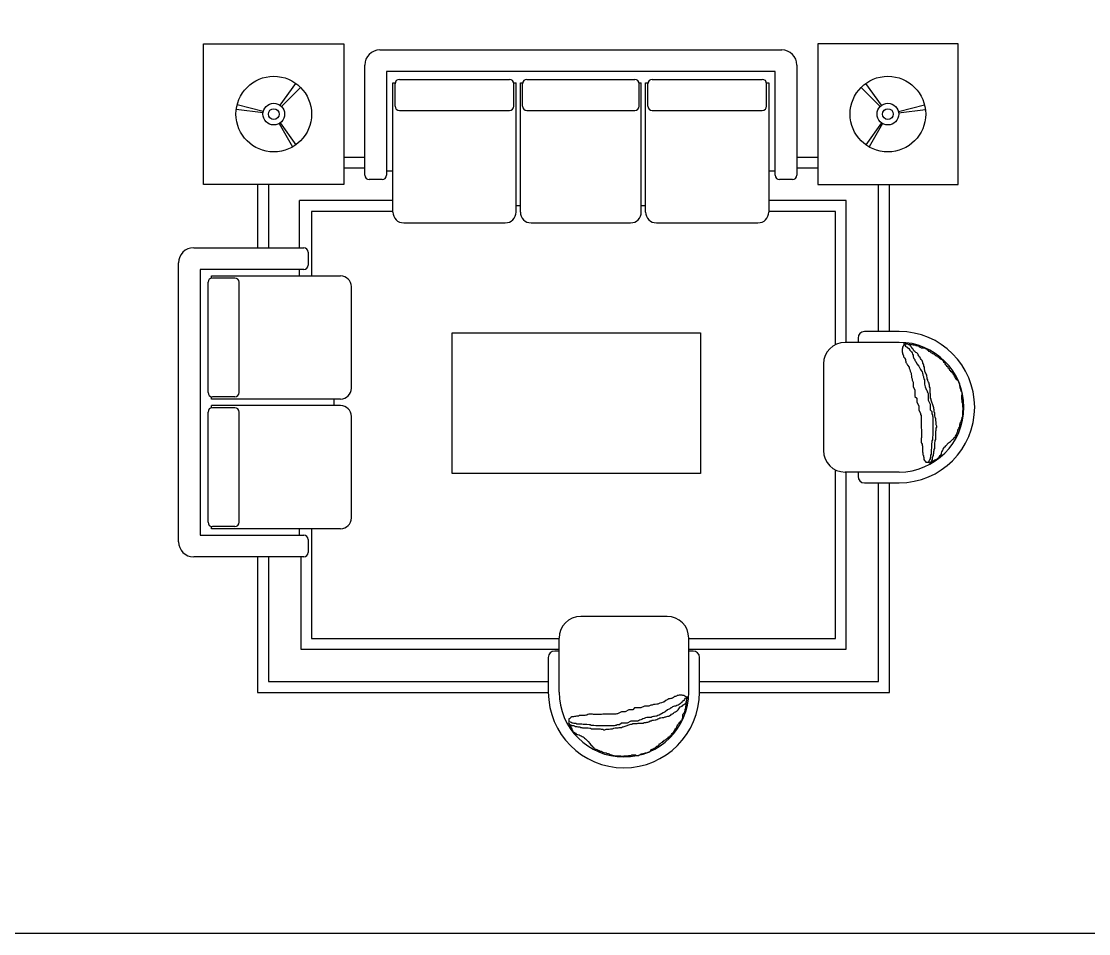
# Model space of a CAD drawing. Extents: x 23.8 to 54, y 1 to 14.1.
# Drawn here: x 38.92 to 43.845, y 1.037 to 5.244 of the extents above; entities that cross this region are included whole.
import ezdxf

# ---------------------------------------------------------------- set-up
doc = ezdxf.new("R2010")
doc.units = 0
doc.header["$MEASUREMENT"] = 0
doc.layers.get('0').update_dxf_attribs({"linetype": 'CONTINUOUS'})
doc.layers.get('Defpoints').update_dxf_attribs({"linetype": 'CONTINUOUS'})
doc.layers.add('DWGAUTOCAD', color=7, linetype='CONTINUOUS')

# ---------------------------------------------------------------- blocks, each defined once
blk = doc.blocks.new('A$C78064EA7')
for p, q in [((932.1, 3320.6), (2792.1, 3320.6)), ((862.1, 2740.6), (862.1, 3250.6)), ((962.1, 3220.6), (962.1, 2740.6)), ((2762.1, 3220.6), (962.1, 3220.6)), ((2762.1, 2740.6), (2762.1, 3220.6)), ((2862.1, 3250.6), (2862.1, 2740.6)), ((469.8, 3064.3), (542.4, 3166)), ((992.1, 3168.5), (1002.1, 3168.5)), ((992.1, 2570.6), (992.1, 3168.5)), ((1002.1, 3060.6), (1002.1, 3164.3)), ((1022.1, 3184.3), (1532.1, 3184.3)), ((1551.6, 3168.5), (1562.1, 3168.5)), ((1552.1, 3060.6), (1552.1, 3164.3)), ((1562.1, 2570.6), (1562.1, 3168.5)), ((1582.1, 3168.5), (1592.5, 3168.5)), ((1582.1, 2570.6), (1582.1, 3168.5)), ((1592.1, 3060.6), (1592.1, 3164.3)), ((1612.1, 3184.3), (2112.1, 3184.3)), ((2131.6, 3168.5), (2142.1, 3168.5)), ((2132.1, 3060.6), (2132.1, 3164.3)), ((2142.1, 2570.6), (2142.1, 3168.5)), ((2162.1, 3168.5), (2172.5, 3168.5)), ((2162.1, 2570.6), (2162.1, 3168.5)), ((2172.1, 3060.6), (2172.1, 3164.3)), ((2192.1, 3184.3), (2702.1, 3184.3)), ((2721.6, 3168.5), (2732.1, 3168.5)), ((2722.1, 3060.6), (2722.1, 3164.3)), ((2732.1, 3168.5), (2732.1, 2570.6)), ((3254.4, 3064.3), (3181.7, 3166)), ((476.1, 3059), (564.4, 3147.3)), ((3248.1, 3059), (3159.7, 3147.3)), ((392.2, 3035.7), (270.9, 3066)), ((3331.9, 3035.7), (3453.2, 3066)), ((391.1, 3029.8), (267.1, 3045.3)), ((1022.1, 3040.6), (1532.1, 3040.6)), ((1612.1, 3040.6), (2112.1, 3040.6)), ((2192.1, 3040.6), (2702.1, 3040.6)), ((3333, 3029.8), (3457.1, 3045.3)), ((465.5, 2980.2), (527.5, 2871.7)), ((469.8, 2982.9), (542.4, 2881.2)), ((3254.4, 2982.9), (3181.7, 2881.2)), ((3258.6, 2980.2), (3196.6, 2871.7)), ((862.1, 2823.6), (765.7, 2823.6)), ((2958.4, 2823.6), (2862.1, 2823.6)), ((862.1, 2773.6), (765.7, 2773.6)), ((2958.4, 2773.6), (2862.1, 2773.6)), ((942.1, 2720.6), (882.1, 2720.6)), ((962.1, 2760.6), (992.1, 2760.6)), ((2732.1, 2760.6), (2762.1, 2760.6)), ((2842.1, 2720.6), (2782.1, 2720.6)), ((365.7, 2698.6), (365.7, 2405.5)), ((415.7, 2698.6), (415.7, 2405.5)), ((3240.7, 2017.9), (3240.7, 2698.6)), ((3290.7, 2017.9), (3290.7, 2698.6)), ((992.1, 2623.6), (560, 2623.6)), ((560, 2405.5), (560, 2623.6)), ((992.1, 2573.6), (615.7, 2573.6)), ((615.7, 2573.6), (615.7, 2275.5)), ((1562.1, 2600.6), (1582.1, 2600.6)), ((2142.1, 2600.6), (2162.1, 2600.6)), ((1042.1, 2520.6), (1512.1, 2520.6)), ((1632.1, 2520.6), (2092.1, 2520.6)), ((2212.1, 2520.6), (2682.1, 2520.6)), ((70, 2405.5), (580, 2405.5)), ((600, 2385.5), (600, 2325.5)), ((0, 1045.5), (0, 2335.5)), ((580, 2305.5), (100, 2305.5)), ((100, 2305.5), (100, 1075.5)), ((152.1, 2275.5), (750, 2275.5)), ((152.1, 2265.1), (152.1, 2275.5)), ((560, 2275.5), (560, 2305.5)), ((136.3, 1735.5), (136.3, 2245.5)), ((260, 2265.5), (156.3, 2265.5)), ((280, 1735.5), (280, 2245.5)), ((800, 1755.5), (800, 2225.5)), ((3145.1, 1987.9), (3145.1, 1967.9)), ((3335.1, 2017.9), (3175.1, 2017.9)), ((3335.1, 1967.9), (3085.1, 1967.9)), ((3351.6, 1941.1), (3349.3, 1936.8)), ((3349.3, 1936.8), (3349.3, 1923.5)), ((3353.6, 1950), (3351.6, 1945.4)), ((3351.6, 1945.4), (3351.6, 1941.1)), ((3358.2, 1958.7), (3353.6, 1950)), ((3358.2, 1961), (3355.9, 1961)), ((3362.5, 1958.7), (3358.2, 1961)), ((3362.5, 1961), (3358.2, 1958.7)), ((3358.2, 1958.7), (3362.5, 1954.4)), ((3366.8, 1961), (3362.5, 1961)), ((3375.5, 1958.7), (3362.5, 1958.7)), ((3362.5, 1954.4), (3364.5, 1950)), ((3364.5, 1950), (3369.1, 1947.7)), ((3369.1, 1947.7), (3373.5, 1945.4)), ((3373.5, 1945.4), (3375.5, 1941.1)), ((3380.1, 1956.4), (3375.5, 1958.7)), ((3375.5, 1941.1), (3380.1, 1939.1)), ((3397.4, 1956.4), (3380.1, 1956.4)), ((3380.1, 1939.1), (3384.4, 1932.4)), ((3384.4, 1958.7), (3382.1, 1958.7)), ((3386.4, 1954.4), (3384.4, 1958.7)), ((3384.4, 1932.4), (3388.7, 1928.1)), ((3388.7, 1950), (3386.4, 1954.4)), ((3393.1, 1945.4), (3388.7, 1950)), ((3388.7, 1928.1), (3393.1, 1923.5)), ((3395.4, 1941.1), (3393.1, 1945.4)), ((3399.7, 1936.8), (3395.4, 1941.1)), ((3402, 1954.4), (3397.4, 1956.4)), ((3402, 1932.4), (3399.7, 1936.8)), ((3410.6, 1954.4), (3402, 1954.4)), ((3404, 1928.1), (3402, 1932.4)), ((3408.6, 1925.8), (3404, 1928.1)), ((3415, 1952.1), (3410.6, 1954.4)), ((3419.6, 1952.1), (3415, 1952.1)), ((3423.9, 1950), (3419.6, 1952.1)), ((3428.2, 1950), (3423.9, 1950)), ((3430.5, 1945.4), (3428.2, 1950)), ((3434.8, 1943.4), (3430.5, 1945.4)), ((3439.2, 1941.1), (3434.8, 1943.4)), ((3452.4, 1941.1), (3439.2, 1941.1)), ((3456.7, 1939.1), (3452.4, 1941.1)), ((3461.1, 1936.8), (3456.7, 1939.1)), ((3465.4, 1936.8), (3461.1, 1936.8)), ((3467.7, 1932.4), (3465.4, 1936.8)), ((3472, 1930.1), (3467.7, 1932.4)), ((3474.3, 1925.8), (3472, 1930.1)), ((3349.3, 1923.5), (3351.6, 1919.2)), ((3351.6, 1919.2), (3351.6, 1914.9)), ((3351.6, 1914.9), (3353.6, 1910.5)), ((3353.6, 1910.5), (3355.9, 1906.2)), ((3355.9, 1906.2), (3355.9, 1901.6)), ((3355.9, 1901.6), (3360.2, 1897.3)), ((3360.2, 1897.3), (3362.5, 1892.9)), ((3362.5, 1892.9), (3364.5, 1888.6)), ((3364.5, 1888.6), (3364.5, 1884.3)), ((3364.5, 1884.3), (3366.8, 1879.7)), ((3366.8, 1879.7), (3366.8, 1875.3)), ((3393.1, 1923.5), (3395.4, 1919.2)), ((3395.4, 1919.2), (3397.4, 1912.5)), ((3397.4, 1912.5), (3399.7, 1908.2)), ((3399.7, 1908.2), (3399.7, 1901.6)), ((3399.7, 1901.6), (3402, 1897.3)), ((3402, 1897.3), (3404, 1892.9)), ((3404, 1892.9), (3408.6, 1888.6)), ((3412.9, 1921.5), (3408.6, 1925.8)), ((3408.6, 1888.6), (3408.6, 1884.3)), ((3408.6, 1884.3), (3412.9, 1879.7)), ((3417.3, 1919.2), (3412.9, 1921.5)), ((3412.9, 1879.7), (3417.3, 1869)), ((3421.6, 1914.9), (3417.3, 1919.2)), ((3423.9, 1910.5), (3421.6, 1914.9)), ((3425.9, 1906.2), (3423.9, 1910.5)), ((3428.2, 1901.6), (3425.9, 1906.2)), ((3432.5, 1897.3), (3428.2, 1901.6)), ((3434.8, 1892.9), (3432.5, 1897.3)), ((3436.9, 1888.6), (3434.8, 1892.9)), ((3441.5, 1884.3), (3436.9, 1888.6)), ((3443.5, 1879.7), (3441.5, 1884.3)), ((3445.8, 1875.3), (3443.5, 1879.7)), ((3478.7, 1923.5), (3474.3, 1925.8)), ((3483, 1919.2), (3478.7, 1923.5)), ((3487.3, 1917.2), (3483, 1919.2)), ((3491.6, 1914.9), (3487.3, 1917.2)), ((3496.2, 1912.5), (3491.6, 1914.9)), ((3500.6, 1910.5), (3496.2, 1912.5)), ((3504.9, 1906.2), (3500.6, 1910.5)), ((3509.2, 1903.9), (3504.9, 1906.2)), ((3513.8, 1901.6), (3509.2, 1903.9)), ((3518.1, 1899.6), (3513.8, 1901.6)), ((3522.5, 1895.2), (3518.1, 1899.6)), ((3526.8, 1890.6), (3522.5, 1895.2)), ((3531.1, 1888.6), (3526.8, 1890.6)), ((3535.7, 1886.3), (3531.1, 1888.6)), ((3537.7, 1882), (3535.7, 1886.3)), ((3542.1, 1879.7), (3537.7, 1882)), ((3542.1, 1875.3), (3542.1, 1879.7)), ((2985.1, 1867.9), (2985.1, 1467.9)), ((3366.8, 1875.3), (3369.1, 1871)), ((3369.1, 1871), (3373.5, 1862.3)), ((3373.5, 1862.3), (3382.1, 1853.4)), ((3382.1, 1853.4), (3382.1, 1849.1)), ((3382.1, 1849.1), (3384.4, 1842.4)), ((3384.4, 1842.4), (3386.4, 1833.8)), ((3386.4, 1833.8), (3391, 1825.1)), ((3417.3, 1869), (3425.9, 1858)), ((3425.9, 1858), (3430.5, 1849.1)), ((3430.5, 1849.1), (3434.8, 1842.4)), ((3434.8, 1842.4), (3436.9, 1838.1)), ((3436.9, 1838.1), (3441.5, 1831.5)), ((3441.5, 1831.5), (3443.5, 1825.1)), ((3445.8, 1871), (3445.8, 1875.3)), ((3447.8, 1866.7), (3445.8, 1871)), ((3450.1, 1862.3), (3447.8, 1866.7)), ((3450.1, 1858), (3450.1, 1862.3)), ((3452.4, 1853.4), (3450.1, 1858)), ((3452.4, 1844.8), (3452.4, 1853.4)), ((3454.4, 1838.1), (3452.4, 1844.8)), ((3454.4, 1833.8), (3454.4, 1838.1)), ((3456.7, 1829.5), (3454.4, 1833.8)), ((3458.8, 1825.1), (3456.7, 1829.5)), ((3546.7, 1873.3), (3542.1, 1875.3)), ((3548.7, 1869), (3546.7, 1873.3)), ((3551, 1864.4), (3548.7, 1869)), ((3555.3, 1860), (3551, 1864.4)), ((3557.6, 1855.7), (3555.3, 1860)), ((3561.9, 1853.4), (3557.6, 1855.7)), ((3561.9, 1849.1), (3561.9, 1853.4)), ((3566.3, 1847.1), (3561.9, 1849.1)), ((3568.6, 1842.4), (3566.3, 1847.1)), ((3570.6, 1838.1), (3568.6, 1842.4)), ((3574.9, 1836.1), (3570.6, 1838.1)), ((3574.9, 1831.5), (3574.9, 1836.1)), ((3579.5, 1831.5), (3574.9, 1831.5)), ((3581.5, 1827.2), (3579.5, 1831.5)), ((3391, 1825.1), (3391, 1820.5)), ((3391, 1820.5), (3393.1, 1811.9)), ((3393.1, 1811.9), (3393.1, 1805.2)), ((3393.1, 1805.2), (3395.4, 1798.6)), ((3395.4, 1798.6), (3395.4, 1792.2)), ((3395.4, 1792.2), (3399.7, 1783.3)), ((3399.7, 1783.3), (3399.7, 1763.7)), ((3443.5, 1825.1), (3445.8, 1820.5)), ((3445.8, 1820.5), (3445.8, 1816.2)), ((3445.8, 1816.2), (3447.8, 1809.6)), ((3447.8, 1809.6), (3447.8, 1805.2)), ((3447.8, 1805.2), (3450.1, 1798.6)), ((3450.1, 1798.6), (3452.4, 1794.3)), ((3452.4, 1794.3), (3452.4, 1774.7)), ((3461.1, 1820.5), (3458.8, 1825.1)), ((3463.4, 1816.2), (3461.1, 1820.5)), ((3463.4, 1811.9), (3463.4, 1816.2)), ((3465.4, 1805.2), (3463.4, 1811.9)), ((3465.4, 1798.6), (3465.4, 1805.2)), ((3467.7, 1794.3), (3465.4, 1798.6)), ((3467.7, 1789.9), (3467.7, 1794.3)), ((3472, 1783.3), (3467.7, 1789.9)), ((3474.3, 1779), (3472, 1783.3)), ((3474.3, 1774.7), (3474.3, 1779)), ((3585.9, 1825.1), (3581.5, 1827.2)), ((3585.9, 1820.5), (3585.9, 1825.1)), ((3590.5, 1816.2), (3585.9, 1820.5)), ((3592.5, 1811.9), (3590.5, 1816.2)), ((3594.8, 1807.5), (3592.5, 1811.9)), ((3596.8, 1803.2), (3594.8, 1807.5)), ((3599.1, 1798.6), (3596.8, 1803.2)), ((3601.4, 1794.3), (3599.1, 1798.6)), ((3605.7, 1792.2), (3601.4, 1794.3)), ((3610.1, 1787.6), (3605.7, 1792.2)), ((3612.4, 1783.3), (3610.1, 1787.6)), ((3614.4, 1779), (3612.4, 1783.3)), ((3616.7, 1774.7), (3614.4, 1779)), ((3399.7, 1763.7), (3408.6, 1746.1)), ((3408.6, 1746.1), (3408.6, 1717.5)), ((3452.4, 1774.7), (3454.4, 1768)), ((3454.4, 1768), (3456.7, 1761.4)), ((3456.7, 1761.4), (3458.8, 1755)), ((3458.8, 1755), (3461.1, 1750.4)), ((3461.1, 1750.4), (3463.4, 1746.1)), ((3463.4, 1746.1), (3465.4, 1739.5)), ((3465.4, 1739.5), (3467.7, 1735.1)), ((3467.7, 1735.1), (3469.7, 1730.8)), ((3469.7, 1730.8), (3469.7, 1700.2)), ((3476.3, 1770.3), (3474.3, 1774.7)), ((3476.3, 1761.4), (3476.3, 1770.3)), ((3478.7, 1757.1), (3476.3, 1761.4)), ((3478.7, 1733.1), (3478.7, 1757.1)), ((3480.7, 1728.5), (3478.7, 1733.1)), ((3616.7, 1766), (3616.7, 1774.7)), ((3618.7, 1761.4), (3616.7, 1766)), ((3618.7, 1757.1), (3618.7, 1761.4)), ((3621, 1752.7), (3618.7, 1757.1)), ((3621, 1748.4), (3621, 1752.7)), ((3623.3, 1744.1), (3621, 1748.4)), ((3625.3, 1739.5), (3623.3, 1744.1)), ((3627.6, 1735.1), (3625.3, 1739.5)), ((3627.6, 1726.5), (3627.6, 1735.1)), ((152.1, 1705.5), (152.1, 1716)), ((750, 1705.5), (152.1, 1705.5)), ((260, 1715.5), (156.3, 1715.5)), ((720, 1685.5), (720, 1705.5)), ((720, 1675.5), (720, 1695.5)), ((3408.6, 1717.5), (3417.3, 1708.9)), ((3417.3, 1708.9), (3417.3, 1691.3)), ((3417.3, 1691.3), (3425.9, 1674)), ((3469.7, 1700.2), (3478.7, 1682.6)), ((3478.7, 1682.6), (3478.7, 1656.4)), ((3480.7, 1708.9), (3480.7, 1728.5)), ((3483, 1704.6), (3480.7, 1708.9)), ((3483, 1700.2), (3483, 1704.6)), ((3485.3, 1695.6), (3483, 1700.2)), ((3487.3, 1691.3), (3485.3, 1695.6)), ((3491.6, 1678.3), (3487.3, 1691.3)), ((3625.3, 1722.1), (3627.6, 1726.5)), ((3625.3, 1704.6), (3625.3, 1722.1)), ((3627.6, 1700.2), (3625.3, 1704.6)), ((3627.6, 1691.3), (3627.6, 1700.2)), ((3629.9, 1687), (3627.6, 1691.3)), ((3629.9, 1669.4), (3629.9, 1687)), ((136.3, 1135.5), (136.3, 1645.5)), ((750, 1675.5), (152.1, 1675.5)), ((152.1, 1665.1), (152.1, 1675.5)), ((260, 1665.5), (156.3, 1665.5)), ((280, 1135.5), (280, 1645.5)), ((3425.9, 1674), (3425.9, 1656.4)), ((3425.9, 1656.4), (3434.8, 1638.8)), ((3434.8, 1638.8), (3434.8, 1634.5)), ((3434.8, 1634.5), (3436.9, 1630.1)), ((3478.7, 1656.4), (3487.3, 1647.4)), ((3487.3, 1647.4), (3487.3, 1636.5)), ((3487.3, 1636.5), (3489.6, 1632.1)), ((3489.6, 1632.1), (3489.6, 1627.8)), ((3493.9, 1669.4), (3491.6, 1678.3)), ((3496.2, 1665), (3493.9, 1669.4)), ((3496.2, 1660.7), (3496.2, 1665)), ((3498.2, 1656.4), (3496.2, 1660.7)), ((3498.2, 1645.4), (3498.2, 1656.4)), ((3500.6, 1641.1), (3498.2, 1645.4)), ((3500.6, 1627.8), (3500.6, 1641.1)), ((3632, 1665), (3629.9, 1669.4)), ((3629.9, 1652), (3632, 1656.4)), ((3629.9, 1625.5), (3629.9, 1652)), ((3632, 1656.4), (3632, 1665)), ((800, 1155.5), (800, 1625.5)), ((3436.9, 1630.1), (3436.9, 1571)), ((3489.6, 1627.8), (3491.6, 1623.5)), ((3491.6, 1623.5), (3491.6, 1538.1)), ((3502.6, 1621.2), (3500.6, 1627.8)), ((3504.9, 1614.5), (3502.6, 1621.2)), ((3504.9, 1605.9), (3504.9, 1614.5)), ((3507.2, 1599.3), (3504.9, 1605.9)), ((3507.2, 1586.3), (3507.2, 1599.3)), ((3509.2, 1579.6), (3507.2, 1586.3)), ((3614.4, 1575.3), (3616.7, 1582)), ((3616.7, 1586.3), (3618.7, 1590.6)), ((3616.7, 1582), (3616.7, 1586.3)), ((3618.7, 1594.9), (3621, 1599.3)), ((3618.7, 1590.6), (3618.7, 1594.9)), ((3621, 1599.3), (3623.3, 1603.9)), ((3623.3, 1603.9), (3625.3, 1608.2)), ((3625.3, 1612.5), (3627.6, 1616.9)), ((3625.3, 1608.2), (3625.3, 1612.5)), ((3627.6, 1621.2), (3629.9, 1625.5)), ((3627.6, 1616.9), (3627.6, 1621.2)), ((3436.9, 1571), (3439.2, 1564.4)), ((3439.2, 1564.4), (3439.2, 1527.1)), ((3491.6, 1538.1), (3489.6, 1529.2)), ((3504.9, 1557.7), (3507.2, 1562)), ((3504.9, 1518.2), (3504.9, 1557.7)), ((3507.2, 1571), (3509.2, 1575.3)), ((3507.2, 1562), (3507.2, 1571)), ((3509.2, 1575.3), (3509.2, 1579.6)), ((3594.8, 1529.2), (3596.8, 1533.5)), ((3596.8, 1533.5), (3599.1, 1538.1)), ((3599.1, 1538.1), (3601.4, 1542.4)), ((3601.4, 1542.4), (3603.4, 1549.1)), ((3603.4, 1549.1), (3605.7, 1553.4)), ((3605.7, 1553.4), (3607.8, 1557.7)), ((3607.8, 1562), (3610.1, 1566.4)), ((3607.8, 1557.7), (3607.8, 1562)), ((3610.1, 1566.4), (3612.4, 1571)), ((3612.4, 1571), (3614.4, 1575.3)), ((3439.2, 1527.1), (3436.9, 1522.5)), ((3436.9, 1522.5), (3436.9, 1505.2)), ((3436.9, 1505.2), (3439.2, 1500.9)), ((3439.2, 1500.9), (3441.5, 1496.3)), ((3441.5, 1496.3), (3441.5, 1491.9)), ((3441.5, 1491.9), (3443.5, 1487.6)), ((3443.5, 1487.6), (3443.5, 1461.4)), ((3487.3, 1507.2), (3485.3, 1496.3)), ((3485.3, 1496.3), (3485.3, 1479)), ((3489.6, 1516.2), (3487.3, 1511.9)), ((3487.3, 1511.9), (3487.3, 1507.2)), ((3489.6, 1529.2), (3489.6, 1516.2)), ((3500.6, 1502.9), (3502.6, 1509.5)), ((3500.6, 1476.7), (3500.6, 1502.9)), ((3502.6, 1513.9), (3504.9, 1518.2)), ((3502.6, 1509.5), (3502.6, 1513.9)), ((3542.1, 1479), (3544.4, 1483.3)), ((3544.4, 1483.3), (3548.7, 1485.3)), ((3548.7, 1485.3), (3551, 1489.9)), ((3551, 1489.9), (3564, 1502.9)), ((3564, 1502.9), (3572.9, 1509.5)), ((3572.9, 1509.5), (3577.2, 1513.9)), ((3577.2, 1513.9), (3581.5, 1516.2)), ((3581.5, 1516.2), (3583.8, 1520.5)), ((3583.8, 1520.5), (3588.2, 1522.5)), ((3588.2, 1522.5), (3590.5, 1527.1)), ((3590.5, 1527.1), (3594.8, 1529.2)), ((3443.5, 1461.4), (3445.8, 1457)), ((3445.8, 1457), (3445.8, 1448.1)), ((3445.8, 1448.1), (3447.8, 1443.8)), ((3447.8, 1443.8), (3447.8, 1439.4)), ((3447.8, 1439.4), (3450.1, 1435.1)), ((3450.1, 1435.1), (3450.1, 1426.2)), ((3480.7, 1437.1), (3478.7, 1432.8)), ((3478.7, 1432.8), (3478.7, 1428.5)), ((3483, 1450.4), (3480.7, 1446.1)), ((3480.7, 1446.1), (3480.7, 1437.1)), ((3485.3, 1479), (3483, 1472.3)), ((3483, 1472.3), (3483, 1450.4)), ((3489.6, 1435.1), (3491.6, 1439.4)), ((3489.6, 1426.2), (3489.6, 1435.1)), ((3491.6, 1439.4), (3493.9, 1443.8)), ((3493.9, 1450.4), (3496.2, 1454.7)), ((3493.9, 1443.8), (3493.9, 1450.4)), ((3496.2, 1463.4), (3498.2, 1468)), ((3496.2, 1454.7), (3496.2, 1463.4)), ((3498.2, 1472.3), (3500.6, 1476.7)), ((3498.2, 1468), (3498.2, 1472.3)), ((3515.8, 1430.5), (3518.1, 1435.1)), ((3518.1, 1435.1), (3522.5, 1439.4)), ((3522.5, 1439.4), (3524.8, 1443.8)), ((3524.8, 1443.8), (3529.1, 1446.1)), ((3529.1, 1446.1), (3531.1, 1450.4)), ((3531.1, 1454.7), (3533.4, 1461.4)), ((3531.1, 1450.4), (3531.1, 1454.7)), ((3533.4, 1461.4), (3535.7, 1465.7)), ((3535.7, 1465.7), (3537.7, 1470)), ((3537.7, 1470), (3540, 1474.3)), ((3540, 1474.3), (3542.1, 1479)), ((3450.1, 1426.2), (3452.4, 1421.8)), ((3452.4, 1421.8), (3456.7, 1417.5)), ((3456.7, 1417.5), (3458.8, 1413.2)), ((3458.8, 1413.2), (3472, 1413.2)), ((3474.3, 1419.8), (3472, 1415.2)), ((3472, 1415.2), (3472, 1413.2)), ((3472, 1413.2), (3476.3, 1410.9)), ((3476.3, 1424.2), (3474.3, 1419.8)), ((3478.7, 1428.5), (3476.3, 1424.2)), ((3476.3, 1410.9), (3480.7, 1413.2)), ((3480.7, 1413.2), (3485.3, 1415.2)), ((3485.3, 1417.5), (3487.3, 1421.8)), ((3485.3, 1413.2), (3485.3, 1417.5)), ((3485.3, 1415.2), (3489.6, 1417.5)), ((3487.3, 1421.8), (3489.6, 1426.2)), ((3489.6, 1417.5), (3496.2, 1421.8)), ((3496.2, 1421.8), (3500.6, 1424.2)), ((3500.6, 1424.2), (3504.9, 1426.2)), ((3504.9, 1426.2), (3509.2, 1426.2)), ((3509.2, 1426.2), (3511.5, 1430.5)), ((3511.5, 1430.5), (3515.8, 1430.5)), ((3335.1, 1367.9), (3085.1, 1367.9)), ((3145.1, 1367.9), (3145.1, 1347.9)), ((3175.1, 1317.9), (3335.1, 1317.9)), ((152.1, 1105.5), (152.1, 1115.5)), ((750, 1105.5), (152.1, 1105.5)), ((260, 1115.5), (156.3, 1115.5)), ((560, 1075.5), (560, 1105.5)), ((100, 1075.5), (580, 1075.5)), ((600, 1055.5), (600, 995.5)), ((580, 975.5), (70, 975.5)), ((2261.5, 700), (1861.5, 700)), ((1761.5, 350), (1761.5, 600)), ((2361.5, 350), (2361.5, 600)), ((1711.5, 510), (1711.5, 350)), ((1761.5, 540), (1741.5, 540)), ((2381.5, 540), (2361.5, 540)), ((2411.5, 350), (2411.5, 510)), ((2227.4, 298.6), (2218.8, 294)), ((2236.1, 300.7), (2227.4, 298.6)), ((2242.7, 303), (2236.1, 300.7)), ((2247, 303), (2242.7, 303)), ((2256, 311.6), (2247, 303)), ((2264.6, 315.9), (2256, 311.6)), ((2269, 318.2), (2264.6, 315.9)), ((2273.3, 318.2), (2269, 318.2)), ((2277.9, 320.5), (2273.3, 318.2)), ((2282.2, 320.5), (2277.9, 320.5)), ((2286.6, 322.6), (2282.2, 320.5)), ((2290.9, 324.9), (2286.6, 322.6)), ((2295.2, 329.2), (2290.9, 324.9)), ((2299.8, 329.2), (2295.2, 329.2)), ((2304.2, 331.5), (2299.8, 329.2)), ((2308.5, 333.5), (2304.2, 331.5)), ((2312.8, 333.5), (2308.5, 333.5)), ((2317.1, 335.8), (2312.8, 333.5)), ((2330.4, 335.8), (2317.1, 335.8)), ((2326.1, 300.7), (2321.8, 296.3)), ((2332.7, 305), (2326.1, 300.7)), ((2334.7, 333.5), (2330.4, 335.8)), ((2334.7, 309.6), (2332.7, 305)), ((2339.1, 333.5), (2334.7, 333.5)), ((2339.1, 311.6), (2334.7, 309.6)), ((2343.7, 331.5), (2339.1, 333.5)), ((2341.4, 315.9), (2339.1, 311.6)), ((2343.7, 320.5), (2341.4, 315.9)), ((2352.3, 326.9), (2343.7, 331.5)), ((2348, 322.6), (2343.7, 320.5)), ((2343.7, 296.3), (2348, 298.6)), ((2352.3, 326.9), (2348, 322.6)), ((2348, 298.6), (2352.3, 300.7)), ((2350, 305), (2352.3, 309.6)), ((2350, 287.7), (2350, 305)), ((2352.3, 322.6), (2354.6, 326.9)), ((2354.6, 322.6), (2352.3, 326.9)), ((2352.3, 309.6), (2352.3, 322.6)), ((2352.3, 300.7), (2352.3, 303)), ((2354.6, 326.9), (2354.6, 329.2)), ((2354.6, 318.2), (2354.6, 322.6)), ((1898.9, 248.2), (1894.5, 245.9)), ((1916.2, 248.2), (1898.9, 248.2)), ((1920.8, 245.9), (1916.2, 248.2)), ((1964.6, 248.2), (1958, 245.9)), ((2023.8, 248.2), (1964.6, 248.2)), ((2028.1, 250.2), (2023.8, 248.2)), ((2032.4, 250.2), (2028.1, 250.2)), ((2050, 259.2), (2032.4, 250.2)), ((2067.6, 259.2), (2050, 259.2)), ((2084.9, 267.8), (2067.6, 259.2)), ((2102.5, 267.8), (2084.9, 267.8)), ((2111.2, 276.5), (2102.5, 267.8)), ((2139.7, 276.5), (2111.2, 276.5)), ((2157.3, 285.4), (2139.7, 276.5)), ((2176.9, 285.4), (2157.3, 285.4)), ((2185.9, 289.7), (2176.9, 285.4)), ((2192.2, 289.7), (2185.9, 289.7)), ((2198.9, 292), (2192.2, 289.7)), ((2205.5, 292), (2198.9, 292)), ((2214.2, 294), (2205.5, 292)), ((2218.8, 294), (2214.2, 294)), ((2231.8, 248.2), (2225.1, 243.6)), ((2236.1, 250.2), (2231.8, 248.2)), ((2242.7, 254.6), (2236.1, 250.2)), ((2251.7, 259.2), (2242.7, 254.6)), ((2262.6, 267.8), (2251.7, 259.2)), ((2273.3, 272.1), (2262.6, 267.8)), ((2277.9, 276.5), (2273.3, 272.1)), ((2282.2, 276.5), (2277.9, 276.5)), ((2277.9, 243.6), (2282.2, 248.2)), ((2286.6, 281.1), (2282.2, 276.5)), ((2282.2, 248.2), (2286.6, 250.2)), ((2290.9, 283.1), (2286.6, 281.1)), ((2286.6, 250.2), (2290.9, 252.5)), ((2295.2, 285.4), (2290.9, 283.1)), ((2290.9, 252.5), (2295.2, 256.9)), ((2301.9, 285.4), (2295.2, 285.4)), ((2295.2, 256.9), (2299.8, 259.2)), ((2299.8, 259.2), (2304.2, 261.2)), ((2306.2, 287.7), (2301.9, 285.4)), ((2304.2, 261.2), (2308.5, 263.5)), ((2312.8, 289.7), (2306.2, 287.7)), ((2308.5, 263.5), (2312.8, 267.8)), ((2317.1, 292), (2312.8, 289.7)), ((2312.8, 267.8), (2315.1, 272.1)), ((2315.1, 272.1), (2319.5, 276.5)), ((2321.8, 296.3), (2317.1, 292)), ((2319.5, 276.5), (2321.8, 281.1)), ((2321.8, 281.1), (2326.1, 283.1)), ((2326.1, 283.1), (2330.4, 285.4)), ((2330.4, 285.4), (2334.7, 289.7)), ((2334.7, 289.7), (2339.1, 292)), ((2334.7, 245.9), (2337.1, 250.2)), ((2337.1, 250.2), (2339.1, 254.6)), ((2339.1, 292), (2343.7, 296.3)), ((2339.1, 254.6), (2343.7, 256.9)), ((2343.7, 261.2), (2345.7, 265.5)), ((2343.7, 256.9), (2343.7, 261.2)), ((2345.7, 270.1), (2348, 274.4)), ((2345.7, 265.5), (2345.7, 270.1)), ((2348, 283.1), (2350, 287.7)), ((2348, 274.4), (2348, 283.1)), ((1806.8, 213.1), (1804.5, 208.7)), ((1804.5, 208.7), (1806.8, 204.4)), ((1811.2, 228.3), (1806.8, 226.3)), ((1806.8, 226.3), (1806.8, 213.1)), ((1808.9, 213.1), (1806.8, 213.1)), ((1806.8, 204.4), (1808.9, 199.8)), ((1806.8, 199.8), (1811.2, 199.8)), ((1813.5, 210.7), (1808.9, 213.1)), ((1808.9, 199.8), (1811.2, 195.5)), ((1815.5, 232.7), (1811.2, 228.3)), ((1811.2, 199.8), (1815.5, 197.8)), ((1817.8, 208.7), (1813.5, 210.7)), ((1819.8, 235), (1815.5, 232.7)), ((1815.5, 197.8), (1819.8, 195.5)), ((1822.1, 206.4), (1817.8, 208.7)), ((1828.8, 235), (1819.8, 235)), ((1826.5, 206.4), (1822.1, 206.4)), ((1830.8, 204.4), (1826.5, 206.4)), ((1833.1, 237.3), (1828.8, 235)), ((1839.7, 204.4), (1830.8, 204.4)), ((1837.4, 237.3), (1833.1, 237.3)), ((1841.7, 239.3), (1837.4, 237.3)), ((1844, 202.1), (1839.7, 204.4)), ((1850.7, 239.3), (1841.7, 239.3)), ((1866, 202.1), (1844, 202.1)), ((1855, 241.6), (1850.7, 239.3)), ((1881.3, 241.6), (1855, 241.6)), ((1872.6, 199.8), (1866, 202.1)), ((1889.9, 199.8), (1872.6, 199.8)), ((1885.6, 243.6), (1881.3, 241.6)), ((1889.9, 243.6), (1885.6, 243.6)), ((1894.5, 245.9), (1889.9, 243.6)), ((1900.9, 197.8), (1889.9, 199.8)), ((1905.5, 197.8), (1900.9, 197.8)), ((1909.8, 195.5), (1905.5, 197.8)), ((1958, 245.9), (1920.8, 245.9)), ((2030.1, 197.8), (2025.8, 195.5)), ((2041.1, 197.8), (2030.1, 197.8)), ((2050, 206.4), (2041.1, 197.8)), ((2076.3, 206.4), (2050, 206.4)), ((2071.9, 193.5), (2084.9, 197.8)), ((2093.9, 215.4), (2076.3, 206.4)), ((2084.9, 197.8), (2089.3, 199.8)), ((2089.3, 199.8), (2093.9, 202.1)), ((2124.4, 215.4), (2093.9, 215.4)), ((2093.9, 202.1), (2098.2, 202.1)), ((2098.2, 202.1), (2102.5, 204.4)), ((2102.5, 204.4), (2122.1, 204.4)), ((2122.1, 204.4), (2126.8, 206.4)), ((2128.8, 217.4), (2124.4, 215.4)), ((2126.8, 206.4), (2150.7, 206.4)), ((2133.1, 219.7), (2128.8, 217.4)), ((2139.7, 221.7), (2133.1, 219.7)), ((2144.1, 224), (2139.7, 221.7)), ((2148.7, 226.3), (2144.1, 224)), ((2155, 228.3), (2148.7, 226.3)), ((2150.7, 206.4), (2155, 208.7)), ((2161.7, 230.6), (2155, 228.3)), ((2155, 208.7), (2164, 208.7)), ((2168.3, 232.7), (2161.7, 230.6)), ((2164, 208.7), (2168.3, 210.7)), ((2187.9, 232.7), (2168.3, 232.7)), ((2168.3, 210.7), (2172.6, 210.7)), ((2172.6, 210.7), (2176.9, 213.1)), ((2176.9, 213.1), (2183.6, 217.4)), ((2183.6, 217.4), (2187.9, 217.4)), ((2192.2, 235), (2187.9, 232.7)), ((2187.9, 217.4), (2192.2, 219.7)), ((2198.9, 237.3), (2192.2, 235)), ((2192.2, 219.7), (2198.9, 219.7)), ((2203.2, 237.3), (2198.9, 237.3)), ((2198.9, 219.7), (2205.5, 221.7)), ((2209.8, 239.3), (2203.2, 237.3)), ((2205.5, 221.7), (2209.8, 221.7)), ((2214.2, 239.3), (2209.8, 239.3)), ((2209.8, 221.7), (2214.2, 224)), ((2218.8, 241.6), (2214.2, 239.3)), ((2214.2, 224), (2218.8, 226.3)), ((2225.1, 243.6), (2218.8, 241.6)), ((2218.8, 226.3), (2223.1, 228.3)), ((2223.1, 228.3), (2227.4, 230.6)), ((2227.4, 230.6), (2231.8, 230.6)), ((2231.8, 230.6), (2238.4, 232.7)), ((2238.4, 232.7), (2247, 232.7)), ((2247, 232.7), (2251.7, 235)), ((2251.7, 235), (2256, 235)), ((2256, 235), (2260.3, 237.3)), ((2260.3, 237.3), (2264.6, 239.3)), ((2264.6, 239.3), (2269, 239.3)), ((2269, 239.3), (2273.3, 241.6)), ((2273.3, 241.6), (2277.9, 243.6)), ((2308.5, 193.5), (2310.8, 197.8)), ((2310.8, 197.8), (2312.8, 202.1)), ((2312.8, 202.1), (2317.1, 206.4)), ((2317.1, 206.4), (2319.5, 210.7)), ((2319.5, 210.7), (2323.8, 213.1)), ((2323.8, 213.1), (2326.1, 217.4)), ((2326.1, 217.4), (2330.4, 219.7)), ((2330.4, 224), (2332.7, 228.3)), ((2330.4, 219.7), (2330.4, 224)), ((2332.7, 228.3), (2334.7, 232.7)), ((2334.7, 232.7), (2334.7, 245.9)), ((1811.2, 195.5), (1815.5, 188.8)), ((1815.5, 188.8), (1817.8, 184.5)), ((1817.8, 184.5), (1819.8, 180.2)), ((1819.8, 195.5), (1828.8, 195.5)), ((1819.8, 180.2), (1819.8, 175.9)), ((1819.8, 175.9), (1824.1, 173.6)), ((1824.1, 173.6), (1824.1, 169.2)), ((1824.1, 169.2), (1828.8, 166.9)), ((1828.8, 195.5), (1833.1, 193.5)), ((1828.8, 166.9), (1833.1, 162.6)), ((1833.1, 193.5), (1837.4, 191.2)), ((1833.1, 162.6), (1837.4, 160.3)), ((1837.4, 191.2), (1844, 191.2)), ((1837.4, 160.3), (1839.7, 156)), ((1839.7, 156), (1844, 154)), ((1844, 191.2), (1848.4, 188.8)), ((1844, 154), (1848.4, 154)), ((1848.4, 188.8), (1857, 188.8)), ((1848.4, 154), (1855, 151.7)), ((1855, 151.7), (1859.3, 149.4)), ((1857, 188.8), (1861.6, 186.8)), ((1859.3, 149.4), (1863.7, 147.3)), ((1861.6, 186.8), (1866, 186.8)), ((1866, 186.8), (1870.3, 184.5)), ((1870.3, 184.5), (1896.6, 184.5)), ((1896.6, 184.5), (1903.2, 182.5)), ((1903.2, 182.5), (1907.5, 182.5)), ((1907.5, 182.5), (1911.8, 180.2)), ((1922.8, 195.5), (1909.8, 195.5)), ((1911.8, 180.2), (1951.4, 180.2)), ((1931.7, 193.5), (1922.8, 195.5)), ((2017.1, 193.5), (1931.7, 193.5)), ((1951.4, 180.2), (1955.7, 177.9)), ((1955.7, 177.9), (1964.6, 177.9)), ((1964.6, 177.9), (1969, 175.9)), ((1969, 175.9), (1973.3, 175.9)), ((1973.3, 175.9), (1979.9, 177.9)), ((1979.9, 177.9), (1992.9, 177.9)), ((1992.9, 177.9), (1999.5, 180.2)), ((1999.5, 180.2), (2008.2, 180.2)), ((2008.2, 180.2), (2014.8, 182.5)), ((2014.8, 182.5), (2021.5, 184.5)), ((2021.5, 195.5), (2017.1, 193.5)), ((2025.8, 195.5), (2021.5, 195.5)), ((2021.5, 184.5), (2034.7, 184.5)), ((2034.7, 184.5), (2039.1, 186.8)), ((2039.1, 186.8), (2050, 186.8)), ((2050, 186.8), (2054.3, 188.8)), ((2054.3, 188.8), (2058.7, 188.8)), ((2058.7, 188.8), (2063, 191.2)), ((2063, 191.2), (2071.9, 193.5)), ((2275.6, 147.3), (2279.9, 149.4)), ((2279.9, 149.4), (2282.2, 154)), ((2282.2, 154), (2284.3, 158.3)), ((2284.3, 158.3), (2288.9, 162.6)), ((2288.9, 162.6), (2293.2, 166.9)), ((2293.2, 166.9), (2295.2, 171.3)), ((2295.2, 171.3), (2297.5, 175.9)), ((2297.5, 175.9), (2299.8, 180.2)), ((2299.8, 180.2), (2304.2, 184.5)), ((2304.2, 184.5), (2306.2, 188.8)), ((2306.2, 188.8), (2308.5, 193.5)), ((1863.7, 147.3), (1868, 145)), ((1868, 145), (1872.6, 143)), ((1872.6, 143), (1876.9, 140.7)), ((1876.9, 140.7), (1879, 136.4)), ((1879, 136.4), (1883.6, 134.1)), ((1883.6, 134.1), (1896.6, 121.1)), ((1896.6, 121.1), (1903.2, 112.2)), ((1903.2, 112.2), (1907.5, 107.9)), ((1907.5, 107.9), (1909.8, 103.5)), ((1909.8, 103.5), (1914.1, 101.2)), ((1914.1, 101.2), (1916.2, 96.9)), ((2209.8, 94.6), (2214.2, 99.2)), ((2214.2, 99.2), (2218.8, 99.2)), ((2218.8, 99.2), (2220.8, 103.5)), ((2220.8, 103.5), (2225.1, 105.6)), ((2225.1, 110.2), (2229.7, 110.2)), ((2225.1, 105.6), (2225.1, 110.2)), ((2229.7, 110.2), (2231.8, 114.5)), ((2231.8, 114.5), (2236.1, 116.5)), ((2236.1, 116.5), (2240.7, 118.8)), ((2240.7, 118.8), (2242.7, 123.1)), ((2242.7, 123.1), (2247, 123.1)), ((2247, 123.1), (2249.4, 127.5)), ((2249.4, 127.5), (2253.7, 129.8)), ((2253.7, 129.8), (2258, 134.1)), ((2258, 134.1), (2262.6, 136.4)), ((2262.6, 136.4), (2267, 138.4)), ((2267, 138.4), (2269, 143)), ((2269, 143), (2273.3, 143)), ((2273.3, 143), (2275.6, 147.3)), ((1916.2, 96.9), (1920.8, 94.6)), ((1920.8, 94.6), (1922.8, 90.3)), ((1922.8, 90.3), (1927.1, 88.3)), ((1927.1, 88.3), (1931.7, 86)), ((1931.7, 86), (1936.1, 83.7)), ((1936.1, 83.7), (1942.7, 81.6)), ((1942.7, 81.6), (1947, 79.3)), ((1947, 79.3), (1951.4, 77.3)), ((1951.4, 77.3), (1955.7, 77.3)), ((1955.7, 77.3), (1960, 75)), ((1960, 75), (1964.6, 72.7)), ((1964.6, 72.7), (1969, 70.7)), ((1969, 70.7), (1975.6, 68.4)), ((1975.6, 68.4), (1979.9, 68.4)), ((1979.9, 68.4), (1984.2, 66.4)), ((1984.2, 66.4), (1988.6, 66.4)), ((1988.6, 66.4), (1992.9, 64.1)), ((1992.9, 64.1), (1997.5, 61.8)), ((1997.5, 61.8), (2001.8, 59.7)), ((2001.8, 59.7), (2006.2, 59.7)), ((2006.2, 59.7), (2010.5, 57.4)), ((2010.5, 57.4), (2014.8, 57.4)), ((2014.8, 57.4), (2019.2, 55.1)), ((2019.2, 55.1), (2045.7, 55.1)), ((2045.7, 55.1), (2050, 53.1)), ((2050, 53.1), (2058.7, 53.1)), ((2058.7, 53.1), (2063, 55.1)), ((2063, 55.1), (2080.6, 55.1)), ((2080.6, 55.1), (2084.9, 57.4)), ((2084.9, 57.4), (2093.9, 57.4)), ((2093.9, 57.4), (2098.2, 59.7)), ((2098.2, 59.7), (2115.8, 59.7)), ((2115.8, 59.7), (2120.1, 57.4)), ((2120.1, 57.4), (2128.8, 57.4)), ((2128.8, 57.4), (2133.1, 59.7)), ((2133.1, 59.7), (2137.7, 61.8)), ((2137.7, 61.8), (2142, 64.1)), ((2142, 64.1), (2146.4, 64.1)), ((2146.4, 64.1), (2150.7, 66.4)), ((2150.7, 66.4), (2155, 66.4)), ((2155, 66.4), (2159.6, 68.4)), ((2159.6, 68.4), (2168.3, 68.4)), ((2168.3, 68.4), (2172.6, 70.7)), ((2172.6, 70.7), (2176.9, 72.7)), ((2176.9, 72.7), (2181.3, 75)), ((2181.3, 75), (2185.9, 79.3)), ((2185.9, 79.3), (2187.9, 83.7)), ((2187.9, 83.7), (2192.2, 86)), ((2192.2, 86), (2196.9, 88.3)), ((2196.9, 88.3), (2201.2, 90.3)), ((2201.2, 90.3), (2205.5, 92.6)), ((2205.5, 92.6), (2209.8, 94.6))]:
    blk.add_line(p, q)
for points in [[(765.7, 2698.6), (115.7, 2698.6), (115.7, 3348.6), (765.7, 3348.6)], [(2958.4, 2698.6), (3608.4, 2698.6), (3608.4, 3348.6), (2958.4, 3348.6)], [(1265.7, 1361.6), (1265.7, 2011.6), (2415.7, 2011.6), (2415.7, 1361.6)]]:
    blk.add_lwpolyline(points, close=True)
for points in [[(3090.7, 1967.9), (3090.7, 2623.6), (2732.1, 2623.6)], [(3040.7, 1957.5), (3040.7, 2573.6), (2732.1, 2573.6)], [(2361.5, 598.6), (3040.7, 598.6), (3040.7, 1378.2)], [(2361.5, 548.6), (3090.7, 548.6), (3090.7, 1367.9)], [(2411.5, 348.6), (3290.7, 348.6), (3290.7, 1317.9)], [(2411.5, 398.6), (3240.7, 398.6), (3240.7, 1317.9)], [(615.7, 1105.5), (615.7, 598.6), (1761.5, 598.6)], [(365.7, 975.5), (365.7, 348.6), (1711.5, 348.6)], [(415.7, 975.5), (415.7, 398.6), (1711.5, 398.6)], [(565.7, 975.5), (565.7, 548.6), (1761.5, 548.6)]]:
    blk.add_lwpolyline(points)
for centre, radius in [((440.7, 3023.6), 175), ((3283.4, 3023.6), 175), ((440.7, 3023.6), 50), ((3283.4, 3023.6), 50), ((440.7, 3023.6), 25), ((3283.4, 3023.6), 25)]:
    blk.add_circle(centre, radius)
for centre, radius, start, end in [((932.1, 3250.6), 70, 90, 180), ((2792.1, 3250.6), 70, 0, 90), ((1022.1, 3164.3), 20, 90, 180), ((1532.1, 3164.3), 20, 0, 90), ((1612.1, 3164.3), 20, 90, 180), ((2112.1, 3164.3), 20, 0, 90), ((2192.1, 3164.3), 20, 90, 180), ((2702.1, 3164.3), 20, 0, 90), ((1022.1, 3060.6), 20, 180, 270), ((1532.1, 3060.6), 20, 270, 0), ((1612.1, 3060.6), 20, 180, 270), ((2112.1, 3060.6), 20, 270, 0), ((2192.1, 3060.6), 20, 180, 270), ((2702.1, 3060.6), 20, 270, 0), ((882.1, 2740.6), 20, 180, 270), ((942.1, 2740.6), 20, 270, 0), ((2782.1, 2740.6), 20, 180, 270), ((2842.1, 2740.6), 20, 270, 0), ((1042.1, 2570.6), 50, 180, 270), ((1512.1, 2570.6), 50, 270, 0), ((1632.1, 2570.6), 50, 180, 270), ((2092.1, 2570.6), 50, 270, 0), ((2212.1, 2570.6), 50, 180, 270), ((2682.1, 2570.6), 50, 270, 0), ((70, 2335.5), 70, 90, 180), ((580, 2385.5), 20, 0, 90), ((580, 2325.5), 20, 270, 0), ((750, 2225.5), 50, 0, 90), ((156.3, 2245.5), 20, 90, 180), ((260, 2245.5), 20, 0, 90), ((3175.1, 1987.9), 30, 90, 180), ((3335.1, 1667.9), 350, 270, 90), ((3085.1, 1867.9), 100, 90, 180), ((3335.1, 1667.9), 300, 270, 90), ((156.3, 1735.5), 20, 180, 270), ((260, 1735.5), 20, 270, 0), ((750, 1755.5), 50, 270, 0), ((156.3, 1645.5), 20, 90, 180), ((260, 1645.5), 20, 0, 90), ((750, 1625.5), 50, 0, 90), ((3085.1, 1467.9), 100, 180, 270), ((3175.1, 1347.9), 30, 180, 270), ((750, 1155.5), 50, 270, 0), ((156.3, 1135.5), 20, 180, 270), ((260, 1135.5), 20, 270, 0), ((70, 1045.5), 70, 180, 270), ((580, 1055.5), 20, 0, 90), ((580, 995.5), 20, 270, 0), ((1861.5, 600), 100, 90, 180), ((2261.5, 600), 100, 0, 90), ((1741.5, 510), 30, 90, 180), ((2381.5, 510), 30, 0, 90), ((2061.5, 350), 350, 180, 0), ((2061.5, 350), 300, 180, 360)]:
    blk.add_arc(centre, radius, start, end)

msp = doc.modelspace()

# ---------------------------------------------------------------- linework, layer by layer
at = {"layer": 'Defpoints'}
msp.add_lwpolyline([(23.7791, 14.1027), (48.7707, 14.1027), (48.7707, 1.0365), (23.7791, 1.0365)], close=True, dxfattribs=at)

# ---------------------------------------------------------------- block references
at = {"layer": 'DWGAUTOCAD', "xscale": 0.0009969462650946167, "yscale": 0.0009969462650946167, "zscale": 0.0009969462650946167}
msp.add_blockref('A$C78064EA7', (39.6454, 1.8015), dxfattribs=at)

doc.saveas('drawing.dxf')
